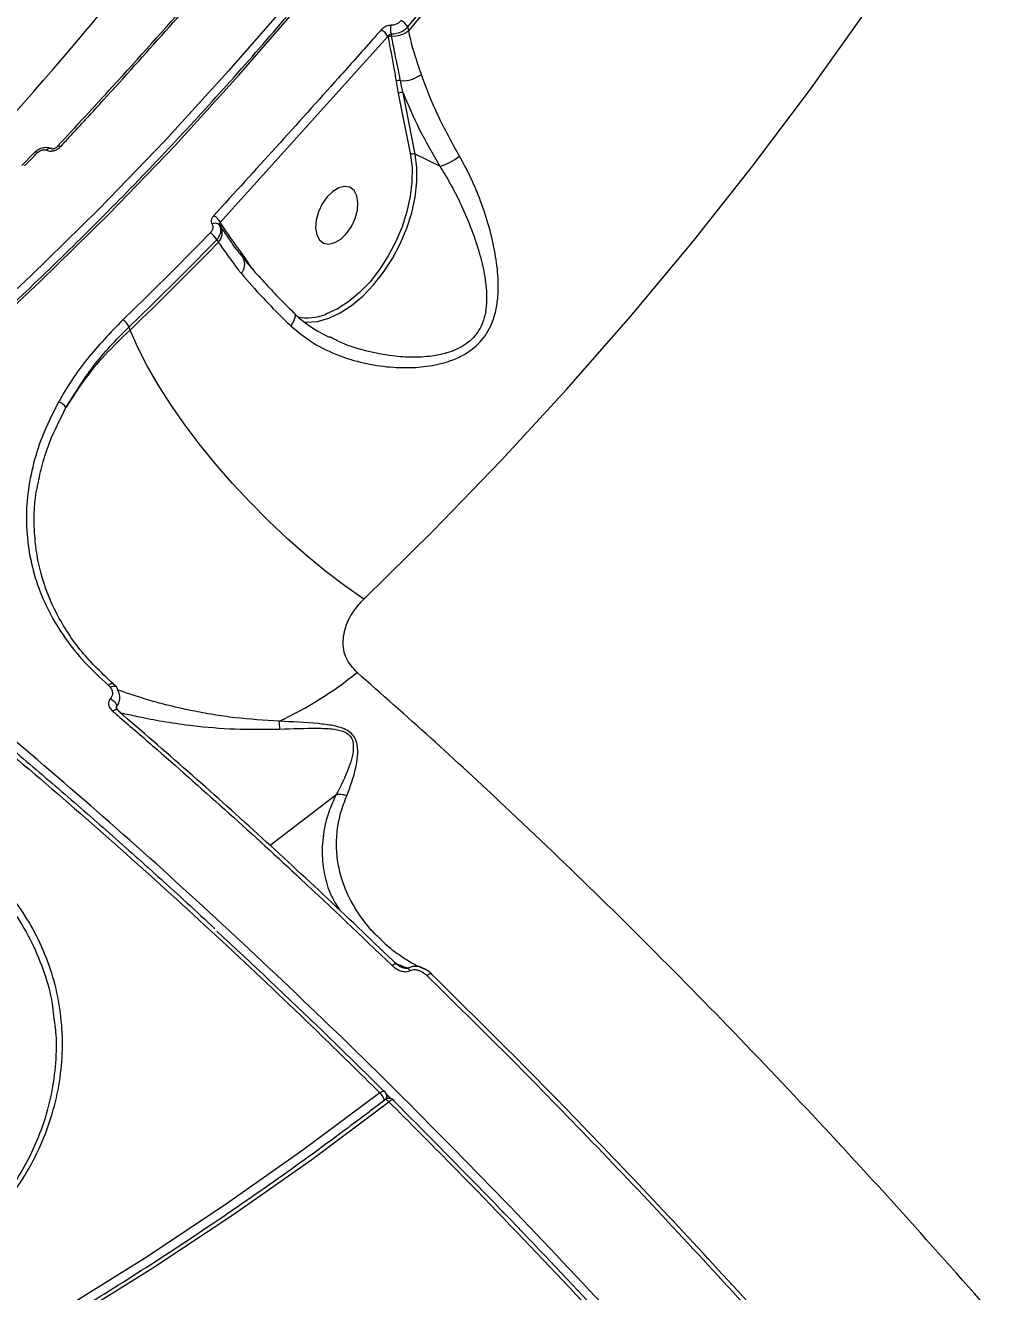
# Model space of a CAD drawing. Header units: millimetres. Extents: x -4335 to 4318, y -3792 to 3101.
# Drawn here: x 1968.5 to 2109.9, y 149.4 to 334.2 of the extents above; entities that cross this region are included whole.
import ezdxf

# ---------------------------------------------------------------- set-up
doc = ezdxf.new("R2010")
doc.units = ezdxf.units.MM
doc.layers.add('DIKOM_ОБЪЕКТ', color=7, linetype='Continuous')
doc.layers.add('DIKOM_РАЗМЕР_ОБЪЕКТА', color=7, linetype='Continuous')
doc.styles.add('style1', font='arial.ttf', dxfattribs={"width": 0.8})
doc.dimstyles.new('1-50', dxfattribs={"dimtxt": 300, "dimasz": 200, "dimexe": 100, "dimexo": 0, "dimgap": 100, "dimtad": 1, "dimtxsty": 'style1', "dimcen": 200, "dimclrd": 7, "dimclre": 7, "dimclrt": 7, "dimadec": 1, "dimazin": 2, "dimtfac": 1, "dimtmove": 0, "dimatfit": 2, "dimfxl": 0, "dimlwd": 25, "dimlwe": 18, "dimarcsym": 0})

# ---------------------------------------------------------------- blocks, each defined once
blk = doc.blocks.new('*D2')
at = {"layer": 'Defpoints', "color": 0, "transparency": 16777216}
for p in [(2711.72, 601.17), (-2007.01, 181.47), (-2007.01, -2298.93)]:
    blk.add_point(p, dxfattribs=at)
at = {"layer": 'DIKOM_РАЗМЕР_ОБЪЕКТА', "color": 7, "lineweight": 18, "transparency": 16777216}
for p, q in [((2711.72, 601.17), (2711.72, -2398.93)), ((-2007.01, 181.47), (-2007.01, -2398.93))]:
    blk.add_line(p, q, dxfattribs=at)
at = {"layer": 'DIKOM_РАЗМЕР_ОБЪЕКТА', "color": 7, "lineweight": 25, "transparency": 16777216}
blk.add_line((2511.72, -2298.93), (-1807.01, -2298.93), dxfattribs=at)
at = {"layer": 'DIKOM_РАЗМЕР_ОБЪЕКТА', "color": 7, "transparency": 16777216}
for points in [[(-1807.01, -2265.6), (-1807.01, -2332.27), (-2007.01, -2298.93)], [(2511.72, -2265.6), (2511.72, -2332.27), (2711.72, -2298.93)]]:
    blk.add_solid(points, dxfattribs=at)
at = {"layer": 'DIKOM_РАЗМЕР_ОБЪЕКТА', "color": 7, "transparency": 16777216, "insert": (-22.56, -2045.76), "char_height": 300, "attachment_point": 5, "style": 'style1'}
blk.add_mtext('4750', dxfattribs=at)

msp = doc.modelspace()

# ---------------------------------------------------------------- linework, layer by layer
at = {"layer": 'DIKOM_ОБЪЕКТ', "color": 7, "linetype": 'Continuous', "lineweight": 15}
for p, q in [((2021.979, 332.681), (2021.919, 332.985)), ((2024.494, 333.482), (2024.388, 333.996)), ((1997, 305.47), (2021.468, 332.629)), ((2021.468, 332.629), (2021.487, 332.532)), ((2022.661, 326.051), (2022.973, 324.297)), ((2022.973, 324.297), (2024.744, 315.312)), ((2025.443, 315.411), (2023.671, 324.395)), ((1973.261, 316.564), (1973.252, 316.555)), ((1968.006, 313.782), (1969.919, 315.726)), ((1971.636, 315.999), (1971.656, 315.99)), ((2024.744, 315.312), (2024.822, 314.878)), ((2029.024, 313.666), (2025.443, 315.411)), ((1997.131, 305.273), (1997, 305.47)), ((1996.474, 302.934), (1996.713, 302.573)), ((2000.974, 299.746), (2000.121, 300.962)), ((2001.657, 298.714), (2000.974, 299.746)), ((1983.827, 289.763), (1983.675, 290.213)), ((1980.636, 237.946), (1980.93, 237.636)), ((1981.42, 238.107), (1981.444, 238.084)), ((2013.862, 221.885), (2004.272, 214.521)), ((2020.485, 200.78), (2020.421, 200.838)), ((2022.414, 197.489), (2022.873, 197.174)), ((2021.044, 178.435), (2021.931, 177.549)), ((2021.294, 177.93), (2021.293, 177.566))]:
    msp.add_line(p, q, dxfattribs=at)
at = {"layer": 'DIKOM_ОБЪЕКТ', "color": 7, "linetype": 'Continuous', "lineweight": 15, "flags": 128}
for points in [[(2096.005, 492.165), (2091.227, 479.333), (2086.095, 466.636), (2080.61, 454.08), (2074.778, 441.676), (2068.602, 429.429), (2062.085, 417.35), (2055.232, 405.445), (2048.048, 393.722), (2040.538, 382.19), (2032.705, 370.855), (2024.556, 359.725), (2016.096, 348.808), (2007.33, 338.11), (1998.264, 327.638), (1988.903, 317.4), (1979.255, 307.402), (1969.326, 297.65), (1959.121, 288.152), (1948.647, 278.913), (1937.913, 269.939), (1926.923, 261.236)], [(1928.168, 260.334), (1939.191, 269.063), (1949.958, 278.064), (1960.463, 287.331), (1970.699, 296.859), (1980.658, 306.639), (1990.336, 316.668), (1999.724, 326.937), (2008.818, 337.44), (2017.61, 348.17), (2026.096, 359.121), (2034.27, 370.284), (2042.126, 381.653), (2049.659, 393.22), (2056.865, 404.978), (2063.738, 416.919), (2070.274, 429.035), (2076.469, 441.318), (2082.319, 453.761), (2087.82, 466.354), (2092.968, 479.09), (2097.76, 491.96)], [(2017.953, 250.467), (2028.083, 260.442), (2037.951, 270.648), (2047.549, 281.079), (2056.873, 291.729), (2065.918, 302.592), (2074.679, 313.663), (2083.151, 324.936), (2091.329, 336.403), (2099.209, 348.06), (2106.786, 359.899), (2114.057, 371.914), (2121.017, 384.098), (2127.662, 396.445), (2133.99, 408.948)], [(2024.388, 333.996), (2029.388, 340.117), (2034.292, 346.309), (2039.098, 352.569), (2043.805, 358.897), (2048.413, 365.291), (2052.92, 371.75), (2057.325, 378.273), (2061.628, 384.857)], [(2061.921, 384.6), (2057.598, 377.981), (2053.171, 371.425), (2048.642, 364.933), (2044.012, 358.506), (2039.281, 352.147), (2034.45, 345.855), (2029.521, 339.633), (2024.494, 333.482)], [(1973.687, 316.528), (1973.556, 316.579), (1973.441, 316.604), (1973.346, 316.603), (1973.274, 316.575), (1973.261, 316.564)], [(1968.417, 313.735), (1968.657, 313.978), (1968.897, 314.221), (1969.136, 314.464), (1969.376, 314.707), (1969.615, 314.95), (1969.854, 315.194), (1970.093, 315.438), (1970.332, 315.682)], [(1970.332, 315.682), (1970.22, 315.731), (1970.119, 315.76), (1970.034, 315.769), (1969.965, 315.756), (1969.919, 315.726)], [(2009.203, 290.936), (2009.597, 290.91), (2011.171, 291.027), (2012.815, 291.479), (2014.492, 292.257), (2016.167, 293.343), (2017.802, 294.713), (2019.361, 296.338), (2020.811, 298.183), (2022.119, 300.206), (2023.258, 302.363), (2024.201, 304.608), (2024.929, 306.89), (2025.425, 309.161), (2025.679, 311.369), (2025.685, 313.468), (2025.443, 315.411)], [(2024.822, 314.878), (2024.979, 313.429), (2024.973, 311.394), (2024.727, 309.252), (2024.246, 307.05), (2023.54, 304.837), (2022.625, 302.66), (2021.521, 300.568), (2020.253, 298.607), (2018.847, 296.818), (2017.335, 295.242), (2015.749, 293.913), (2014.126, 292.86), (2012.499, 292.106), (2012.345, 292.051)], [(2012.575, 309.185), (2011.856, 308.16), (2011.311, 307.001), (2010.983, 305.803), (2010.899, 304.663), (2011.065, 303.674), (2011.469, 302.915), (2012.077, 302.448), (2012.84, 302.311), (2013.697, 302.514), (2014.577, 303.043), (2015.411, 303.852), (2016.129, 304.878), (2016.675, 306.037), (2017.003, 307.234), (2017.087, 308.374), (2016.92, 309.364), (2016.517, 310.123), (2015.909, 310.59), (2015.145, 310.727), (2014.289, 310.523), (2013.408, 309.995), (2012.575, 309.185)], [(1995.523, 303.931), (1993.952, 302.323), (1992.374, 300.72), (1990.788, 299.124), (1989.195, 297.535), (1987.595, 295.951), (1985.988, 294.374), (1984.374, 292.804), (1982.753, 291.239)], [(1983.675, 290.213), (1985.3, 291.781), (1986.918, 293.355), (1988.528, 294.936), (1990.132, 296.523), (1991.728, 298.116), (1993.317, 299.716), (1994.899, 301.321), (1996.474, 302.934)], [(1996.713, 302.573), (1995.128, 300.949), (1993.535, 299.332), (1991.935, 297.721), (1990.328, 296.116), (1988.713, 294.518), (1987.092, 292.927), (1985.463, 291.342), (1983.827, 289.763)], [(2007.808, 292.206), (2007.849, 292.154), (2007.917, 291.964), (2007.917, 291.718), (2007.849, 291.426), (2007.715, 291.097), (2007.521, 290.744), (2007.273, 290.379)], [(2017.953, 250.467), (2015.188, 252.4), (2012.389, 254.531), (2009.579, 256.839), (2006.785, 259.305), (2004.033, 261.905), (2001.346, 264.615), (1998.751, 267.412), (1996.27, 270.269), (1993.926, 273.16), (1991.74, 276.06), (1989.733, 278.941), (1987.923, 281.777), (1986.325, 284.543), (1984.956, 287.213), (1983.827, 289.763)], [(1980.636, 237.946), (1980.777, 238.043), (1980.918, 238.116), (1981.054, 238.162), (1981.181, 238.18), (1981.293, 238.17), (1981.387, 238.131), (1981.42, 238.107)], [(1980.93, 237.636), (1981.11, 237.719), (1981.288, 237.773), (1981.457, 237.796), (1981.608, 237.786), (1981.736, 237.743), (1981.835, 237.671), (1981.86, 237.642)], [(1981.86, 237.642), (1981.901, 237.571), (1981.931, 237.448)], [(1980.961, 235.985), (1981.182, 235.836), (1981.396, 235.65), (1981.585, 235.443), (1981.734, 235.232), (1981.831, 235.033), (1981.869, 234.863), (1981.844, 234.735), (1981.758, 234.66)], [(1981.263, 234.143), (1981.412, 234.246), (1981.561, 234.321), (1981.703, 234.366), (1981.833, 234.38), (1981.945, 234.361), (1982.036, 234.311), (1982.042, 234.306)], [(1982.042, 234.306), (1982.102, 234.231), (1982.141, 234.125)], [(2022.065, 197.014), (2022.212, 197.117), (2022.355, 197.197), (2022.487, 197.25), (2022.605, 197.274), (2022.702, 197.269), (2022.776, 197.233), (2022.79, 197.221)], [(2027.127, 195.56), (2027.266, 195.659), (2027.402, 195.737), (2027.528, 195.791), (2027.642, 195.82), (2027.738, 195.822), (2027.814, 195.798), (2027.844, 195.776)], [(2027.844, 195.776), (2027.866, 195.749), (2027.894, 195.675)], [(2020.294, 178.421), (2009.042, 170.051), (1997.58, 161.994), (1985.917, 154.256), (1974.06, 146.843), (1962.017, 139.759), (1949.795, 133.008), (1937.403, 126.596), (1924.85, 120.526), (1912.142, 114.803), (1899.289, 109.429), (1886.298, 104.41), (1873.179, 99.747), (1859.94, 95.444), (1846.59, 91.504), (1833.137, 87.929), (1819.59, 84.722), (1805.958, 81.885), (1792.25, 79.42), (1778.475, 77.328), (1764.643, 75.611), (1750.761, 74.269)], [(2020.294, 178.421), (2020.44, 178.524), (2020.581, 178.604), (2020.711, 178.659), (2020.825, 178.685), (2020.918, 178.683), (2020.987, 178.651), (2020.998, 178.642)], [(1751.272, 72.64), (1765.196, 73.985), (1779.07, 75.708), (1792.887, 77.806), (1806.636, 80.279), (1820.309, 83.125), (1833.896, 86.341), (1847.39, 89.927), (1860.781, 93.878), (1874.06, 98.194), (1887.219, 102.871), (1900.248, 107.906), (1913.14, 113.296), (1925.886, 119.036), (1938.478, 125.124), (1950.907, 131.556), (1963.165, 138.327), (1975.245, 145.433), (1987.137, 152.868), (1998.836, 160.629), (2010.332, 168.71), (2021.618, 177.106)], [(2021.008, 177.414), (2021.007, 177.414), (2021.001, 177.409)], [(2021.618, 177.106), (2021.489, 177.225), (2021.365, 177.321), (2021.251, 177.39), (2021.151, 177.429), (2021.068, 177.437), (2021.008, 177.414)], [(2022.32, 177.329), (2022.31, 177.338), (2022.241, 177.369), (2022.148, 177.371), (2022.035, 177.344), (2021.905, 177.29), (2021.765, 177.209), (2021.618, 177.106)], [(2022.366, 177.197), (2022.352, 177.28), (2022.32, 177.329)]]:
    msp.add_lwpolyline(points, dxfattribs=at)
at = {"layer": 'DIKOM_ОБЪЕКТ', "color": 7, "linetype": 'Continuous', "lineweight": 15}
for centre, radius, start, end in [((1609.116, 641.029), 479.804, 315.25931, 332.31895), ((2022.378, 332.819), 2.329, 30.33831, 64.64981), ((2019.342, 331.411), 2.45, 29.79416, 62.48009), ((2024.462, 333.629), 2.623, 166.61802, 194.2012), ((2022.203, 336.324), 3.65, 266.48375, 308.8697), ((2021.931, 331.95), 0.732, 86.19805, 127.32824), ((2023.093, 325.451), 0.74, 74.02463, 125.74291), ((2023.621, 330.556), 4.406, 265.77408, 308.12019), ((2023.406, 323.744), 0.703, 67.86299, 128.13089), ((1972.163, 315.653), 0.63, 71.57221, 146.67438), ((1972.181, 315.647), 0.628, 70.78963, 146.79961), ((2025.178, 314.76), 0.703, 67.86026, 128.13362), ((2027.048, 321.145), 7.736, 284.80033, 308.89818), ((1996.28, 304.5), 0.859, 45.26041, 124.87473), ((1994.95, 304.399), 2.314, 27.59107, 62.29299), ((1997.426, 305.007), 0.397, 137.98196, 206.20745), ((1994.318, 301.831), 2.422, 27.0842, 60.1463), ((1995.266, 303.959), 2.004, 316.24739, 25.82609), ((1998.675, 299.367), 1.888, 315.39026, 27.32584), ((2000.499, 300.669), 0.478, 142.21919, 180.15271), ((2009.675, 299.022), 7.465, 259.42986, 290.95812), ((1981.453, 289.143), 2.467, 25.70848, 58.18153), ((1973.071, 277.683), 1.587, 28.19389, 79.02317), ((1982.301, 282.488), 55, 295.05172, 309.05531), ((1997.525, 231.397), 8.164, 0.71513, 8.9097), ((2023.583, 195.476), 1.364, 35.20347, 55.33646), ((2018.884, 176.847), 2.113, 11.67875, 48.15105), ((2020.294, 177.932), 1, 359.89393, 45.25506), ((2021.615, 176.62), 1, 45.15326, 127.41479), ((2020.506, 177.935), 0.788, 328.06499, 359.66502)]:
    msp.add_arc(centre, radius, start, end, dxfattribs=at)
for points, knots in [([(2605.678, 298.362), (2602.999, 301.807), (2597.632, 308.706), (2588.243, 319.203), (2577.92, 329.775), (2566.613, 340.384), (2554.401, 350.977), (2541.305, 361.523), (2527.334, 372.002), (2512.526, 382.399), (2496.936, 392.683), (2480.637, 402.806), (2463.705, 412.721), (2446.183, 422.398), (2428.089, 431.816), (2409.464, 440.965), (2390.374, 449.816), (2370.909, 458.332), (2351.159, 466.47), (2331.174, 474.209), (2310.981, 481.526), (2290.619, 488.418), (2270.162, 494.864), (2249.705, 500.836), (2229.345, 506.307), (2209.128, 511.26), (2189.093, 515.675), (2169.27, 519.556), (2149.733, 522.894), (2130.574, 525.673), (2111.878, 527.886), (2095.068, 529.386), (2080.02, 530.348), (2071.17, 530.639), (2066.745, 530.784)], [0, 0, 0, 0, 0.0315566, 0.0632128, 0.0949195, 0.1266266, 0.1582827, 0.1898395, 0.221397, 0.2530543, 0.2847618, 0.3164697, 0.3481271, 0.379685, 0.4112651, 0.4429442, 0.474674, 0.5064041, 0.5380835, 0.5696638, 0.6012951, 0.6330254, 0.6648064, 0.6965875, 0.7283184, 0.7599499, 0.7916592, 0.8234676, 0.8553267, 0.8871861, 0.9189952, 0.9507049, 0.9753525, 1, 1, 1, 1]), ([(2642.743, 214.586), (2641.711, 216.686), (2638.908, 222.389), (2633.319, 231.893), (2625.679, 243.122), (2616.844, 254.523), (2606.878, 266.039), (2595.82, 277.617), (2583.696, 289.221), (2570.505, 300.833), (2556.29, 312.433), (2541.104, 323.985), (2525.02, 335.435), (2508.11, 346.731), (2490.421, 357.834), (2471.966, 368.723), (2452.792, 379.384), (2432.963, 389.785), (2412.575, 399.879), (2391.72, 409.618), (2370.72, 418.854), (2349.624, 427.579), (2328.481, 435.807), (2307.091, 443.627), (2285.546, 451.006), (2263.939, 457.91), (2242.057, 464.398), (2219.933, 470.427), (2197.607, 475.973), (2175.423, 480.949), (2153.484, 485.333), (2131.892, 489.102), (2110.718, 492.241), (2090.007, 494.73), (2069.784, 496.579), (2050.107, 497.787), (2031.063, 498.353), (2012.76, 498.259), (1996.329, 497.597), (1986.325, 496.729), (1981.86, 496.342)], [0, 0, 0, 0, 0.0156522, 0.0424895, 0.0694115, 0.0963765, 0.1233415, 0.1502634, 0.1771007, 0.203938, 0.23086, 0.257825, 0.2847902, 0.3117121, 0.3385494, 0.3653867, 0.3923086, 0.4192738, 0.4462387, 0.4731606, 0.499998, 0.5258462, 0.55177, 0.5777322, 0.6036945, 0.6296182, 0.6554665, 0.6823039, 0.7092259, 0.736191, 0.763156, 0.7900781, 0.8169154, 0.843753, 0.8706749, 0.8976399, 0.9246051, 0.951527, 0.9783645, 1, 1, 1, 1]), ([(1927.782, 260.446), (1929.555, 261.823), (1934.7, 265.819), (1943.059, 272.61), (1952.782, 280.887), (1962.283, 289.387), (1971.561, 298.1), (1980.608, 307.024), (1989.422, 316.152), (1997.995, 325.481), (2006.325, 335.005), (2014.406, 344.718), (2022.234, 354.616), (2029.805, 364.694), (2037.115, 374.944), (2044.159, 385.364), (2050.934, 395.945), (2057.436, 406.683), (2063.661, 417.572), (2069.607, 428.606), (2075.27, 439.779), (2080.647, 451.084), (2085.735, 462.516), (2090.528, 474.07), (2094.312, 483.85), (2096.458, 489.792), (2097.188, 491.814)], [0, 0, 0, 0, 0.022819, 0.066216, 0.109614, 0.1530121, 0.1964102, 0.239809, 0.2832077, 0.3266068, 0.3700059, 0.4134054, 0.4568052, 0.5002051, 0.5436053, 0.5870053, 0.6304058, 0.6738065, 0.7172072, 0.760608, 0.8040088, 0.84741, 0.8908114, 0.9342127, 0.9776143, 1, 1, 1, 1]), ([(2097.76, 491.96), (2101.789, 491.465), (2112.643, 490.133), (2130.7, 487.452), (2151.959, 483.774), (2173.745, 479.452), (2195.993, 474.484), (2218.637, 468.87), (2241.179, 462.733), (2263.543, 456.108), (2285.661, 449.037), (2307.892, 441.405), (2330.163, 433.215), (2352.396, 424.483), (2374.1, 415.399), (2395.215, 406.005), (2415.691, 396.345), (2435.864, 386.262), (2455.647, 375.774), (2474.961, 364.907), (2493.381, 353.9), (2510.865, 342.797), (2527.392, 331.637), (2543.231, 320.239), (2558.296, 308.635), (2572.514, 296.858), (2585.573, 285.17), (2597.455, 273.608), (2608.169, 262.207), (2617.888, 250.78), (2626.537, 239.368), (2634.056, 228.01), (2640.018, 217.426), (2644.608, 207.613), (2648.034, 198.547), (2650.519, 189.671), (2652.05, 181.706), (2652.321, 176.819), (2652.436, 174.729)], [0, 0, 0, 0, 0.0167774, 0.0451999, 0.0736439, 0.1020662, 0.1313142, 0.1605858, 0.1898337, 0.2182561, 0.2467001, 0.2751225, 0.3043703, 0.333642, 0.3628899, 0.3913121, 0.4197563, 0.4481785, 0.4774264, 0.5066982, 0.5359458, 0.5643683, 0.5928125, 0.6212346, 0.6504826, 0.6797542, 0.709002, 0.7374242, 0.7658684, 0.7942906, 0.8235384, 0.8528101, 0.8820579, 0.9067953, 0.9315616, 0.9563279, 0.9813288, 1, 1, 1, 1]), ([(2098.259, 492.455), (2099.672, 492.292), (2104.476, 491.738), (2112.792, 490.633), (2123.175, 489.148), (2133.631, 487.509), (2144.13, 485.732), (2154.675, 483.812), (2165.269, 481.752), (2175.916, 479.55), (2186.62, 477.206), (2197.383, 474.719), (2208.208, 472.088), (2219.099, 469.314), (2230.059, 466.393), (2241.078, 463.329), (2252.12, 460.133), (2263.139, 456.816), (2274.105, 453.387), (2285.014, 449.849), (2295.869, 446.2), (2306.676, 442.439), (2317.437, 438.566), (2328.157, 434.579), (2338.836, 430.476), (2349.479, 426.258), (2360.089, 421.922), (2370.664, 417.469), (2381.176, 412.911), (2391.58, 408.265), (2401.841, 403.549), (2411.947, 398.767), (2421.902, 393.919), (2431.712, 389.001), (2441.381, 384.012), (2450.91, 378.952), (2460.302, 373.818), (2469.561, 368.61), (2478.688, 363.325), (2487.685, 357.962), (2496.534, 352.532), (2505.203, 347.055), (2513.653, 341.553), (2521.872, 336.036), (2529.86, 330.503), (2537.624, 324.951), (2545.165, 319.379), (2552.485, 313.784), (2559.588, 308.167), (2566.475, 302.524), (2573.146, 296.854), (2579.606, 291.155), (2585.844, 285.434), (2591.841, 279.711), (2597.569, 274.008), (2603.016, 268.339), (2608.179, 262.706), (2613.062, 257.107), (2617.668, 251.54), (2621.997, 246.002), (2626.051, 240.492), (2629.831, 235.009), (2633.337, 229.552), (2636.57, 224.117), (2639.528, 218.709), (2642.204, 213.342), (2644.583, 208.037), (2646.657, 202.812), (2648.425, 197.672), (2649.888, 192.616), (2651.051, 187.64), (2651.899, 182.748), (2652.417, 178.539), (2652.527, 175.996), (2652.569, 175.026)], [0, 0, 0, 0, 0.0059275, 0.0201443, 0.0343646, 0.0485132, 0.0625965, 0.0766305, 0.0906312, 0.1046148, 0.1185969, 0.1325907, 0.1466101, 0.1606706, 0.1747885, 0.1889797, 0.2032019, 0.2173711, 0.2314701, 0.2455152, 0.2595225, 0.2735077, 0.2874871, 0.3014752, 0.3154839, 0.3295295, 0.3436277, 0.3577947, 0.3720187, 0.3862177, 0.4003368, 0.4143973, 0.4284155, 0.4424071, 0.456388, 0.4703747, 0.4843776, 0.4984127, 0.5124958, 0.5266428, 0.5408619, 0.5550791, 0.5692234, 0.5833046, 0.5973387, 0.611342, 0.6253304, 0.6393198, 0.6533225, 0.667353, 0.6814268, 0.6955606, 0.7097696, 0.723997, 0.738174, 0.7522836, 0.7663417, 0.7803644, 0.7943677, 0.8083671, 0.8223767, 0.8364088, 0.850479, 0.864603, 0.8787961, 0.8930343, 0.9072424, 0.9213724, 0.9354405, 0.9494616, 0.9634497, 0.9774196, 0.9913856, 1, 1, 1, 1]), ([(2098.259, 492.297), (2102.433, 491.814), (2113.458, 490.539), (2131.887, 487.744), (2153.41, 484.005), (2175.302, 479.626), (2197.432, 474.664), (2219.705, 469.13), (2241.776, 463.116), (2263.606, 456.643), (2285.161, 449.755), (2306.655, 442.394), (2327.994, 434.593), (2349.087, 426.385), (2370.133, 417.68), (2391.083, 408.466), (2411.888, 398.75), (2432.228, 388.68), (2452.009, 378.304), (2471.138, 367.668), (2489.548, 356.805), (2507.195, 345.728), (2524.065, 334.46), (2540.111, 323.037), (2555.261, 311.512), (2569.442, 299.94), (2581.769, 289.087), (2592.42, 278.982), (2601.606, 269.629), (2610.074, 260.318), (2617.894, 250.966), (2625.019, 241.59), (2631.39, 232.215), (2636.99, 222.957), (2640.003, 216.916), (2641.508, 213.898)], [0, 0, 0, 0, 0.0196202, 0.0518272, 0.0841357, 0.116496, 0.1488562, 0.1811647, 0.2133717, 0.2443916, 0.2755022, 0.3066589, 0.3378156, 0.3689262, 0.3999461, 0.4321531, 0.4644616, 0.4968217, 0.5291819, 0.5614903, 0.5936972, 0.6259042, 0.6582125, 0.6905726, 0.7229329, 0.7552413, 0.7874483, 0.8135454, 0.8396692, 0.865793, 0.8918899, 0.9189025, 0.945945, 0.9729874, 1, 1, 1, 1]), ([(1973.241, 316.58), (1975.92, 319.479), (1982.438, 326.532), (1990.512, 335.502), (1995.878, 341.629), (1997.474, 343.451)], [0, 0, 0, 0, 0.328944, 0.8004748, 1, 1, 1, 1]), ([(1973.687, 316.528), (1974.108, 316.983), (1976.212, 319.262), (1984.336, 328.111), (1991.957, 336.686), (1997.915, 343.39)], [0, 0, 0, 0, 0.0517138, 0.258556, 1, 1, 1, 1]), ([(2023.375, 334.924), (2023.258, 334.804), (2023.023, 334.564), (2022.545, 334.327), (2022.16, 334.241), (2021.954, 334.237), (2021.91, 334.236)], [0, 0, 0, 0, 0.3077111, 0.6158866, 0.9191204, 1, 1, 1, 1]), ([(2020.474, 333.584), (2020.059, 333.114), (2017.986, 330.767), (2009.878, 321.631), (2002.113, 313.12), (1996.025, 306.447)], [0, 0, 0, 0, 0.0512232, 0.2561275, 1, 1, 1, 1]), ([(2021.91, 334.236), (2021.883, 334.236), (2021.693, 334.234), (2021.325, 334.162), (2020.839, 333.936), (2020.596, 333.701), (2020.474, 333.584)], [0, 0, 0, 0, 0.0523813, 0.3650118, 0.6827127, 1, 1, 1, 1]), ([(2021.468, 332.629), (2021.504, 332.687), (2021.575, 332.801), (2021.725, 332.925), (2021.847, 332.975), (2021.91, 332.984), (2021.919, 332.985)], [0, 0, 0, 0, 0.3345197, 0.6549113, 0.9517177, 1, 1, 1, 1]), ([(2021.919, 332.985), (2021.992, 332.985), (2022.336, 332.984), (2022.98, 333.104), (2023.788, 333.453), (2024.188, 333.815), (2024.388, 333.996)], [0, 0, 0, 0, 0.0813713, 0.3858015, 0.6937032, 1, 1, 1, 1]), ([(2026.341, 327.09), (2026.009, 328.06), (2025.343, 330.008), (2024.771, 332.098), (2024.539, 333.255), (2024.494, 333.482)], [0, 0, 0, 0, 0.4438994, 0.8911004, 1, 1, 1, 1]), ([(2021.487, 332.532), (2021.779, 331.013), (2022.19, 328.869), (2022.555, 326.687), (2022.661, 326.051)], [0, 0, 0, 0, 0.7088205, 1, 1, 1, 1]), ([(2023.296, 326.162), (2023.245, 326.423), (2022.985, 327.727), (2022.534, 329.904), (2022.156, 331.799), (2021.979, 332.681)], [0, 0, 0, 0, 0.1178877, 0.5894718, 1, 1, 1, 1]), ([(2023.671, 324.395), (2023.613, 324.653), (2023.481, 325.238), (2023.363, 325.83), (2023.296, 326.162)], [0, 0, 0, 0, 0.4403008, 1, 1, 1, 1]), ([(2031.906, 315.125), (2030.818, 317.097), (2028.609, 321.099), (2027.027, 325.091), (2026.345, 327.078), (2026.341, 327.09)], [0, 0, 0, 0, 0.4913943, 0.9970707, 1, 1, 1, 1]), ([(2023.671, 324.395), (2024.412, 322.634), (2025.911, 319.074), (2027.979, 315.481), (2029.024, 313.666)], [0, 0, 0, 0, 0.4947675, 1, 1, 1, 1]), ([(1780.268, 313.89), (1780.346, 313.92), (1782.861, 314.864), (1788.513, 315.739), (1797.229, 316.454), (1806.812, 315.987), (1817.145, 314.454), (1828.243, 311.79), (1839.852, 308.066), (1851.923, 303.316), (1864.393, 297.602), (1877.469, 290.829), (1891.127, 282.975), (1905.334, 274.042), (1919.166, 264.641), (1932.52, 254.964), (1945.32, 245.182), (1958.34, 234.73), (1971.549, 223.626), (1984.803, 211.994), (1998.036, 199.894), (2009.842, 188.706), (2017.269, 181.397), (2020.294, 178.421)], [0, 0, 0, 0, 0.0017029, 0.0546437, 0.1076255, 0.1605665, 0.2150452, 0.2695679, 0.3240465, 0.3769878, 0.4299695, 0.4829102, 0.5373888, 0.5919122, 0.6463908, 0.6924661, 0.7385955, 0.7847246, 0.8312909, 0.8778572, 0.9232512, 0.9687478, 1, 1, 1, 1]), ([(1780.568, 314.026), (1781.007, 314.162), (1782.723, 314.696), (1785.892, 315.362), (1790.068, 316.019), (1794.413, 316.396), (1798.911, 316.516), (1803.567, 316.374), (1808.382, 315.973), (1813.355, 315.31), (1818.488, 314.388), (1823.781, 313.206), (1829.237, 311.762), (1834.859, 310.057), (1840.639, 308.091), (1846.557, 305.874), (1852.59, 303.412), (1858.721, 300.712), (1864.951, 297.775), (1871.281, 294.601), (1877.712, 291.19), (1884.248, 287.541), (1890.89, 283.653), (1897.639, 279.525), (1904.498, 275.156), (1911.47, 270.544), (1918.553, 265.689), (1925.725, 260.607), (1932.959, 255.316), (1940.229, 249.835), (1947.529, 244.169), (1954.862, 238.316), (1962.232, 232.274), (1969.641, 226.041), (1977.09, 219.618), (1984.582, 212.994), (1990.959, 207.248), (1994.844, 203.643), (1996.211, 202.375)], [0, 0, 0, 0, 0.0098928, 0.0387001, 0.0673967, 0.0960021, 0.1245452, 0.1530518, 0.181549, 0.2100618, 0.2386096, 0.2672206, 0.2959228, 0.3247468, 0.353722, 0.3827548, 0.4116505, 0.4404043, 0.4690482, 0.4976148, 0.5261358, 0.5546449, 0.5831705, 0.6117379, 0.6403798, 0.6691285, 0.6980166, 0.7270137, 0.7559361, 0.7846964, 0.8133384, 0.8418939, 0.8703958, 0.898877, 0.9273697, 0.955896, 0.9844883, 1, 1, 1, 1]), ([(1969.927, 315.72), (1970.094, 315.869), (1970.455, 316.191), (1971.192, 316.432), (1971.914, 316.45), (1972.305, 316.257), (1972.464, 316.179)], [0, 0, 0, 0, 0.2398515, 0.5154891, 0.8022915, 1, 1, 1, 1]), ([(1970.332, 315.682), (1970.333, 315.683), (1970.406, 315.756), (1970.577, 315.892), (1970.841, 316.012), (1971.117, 316.078), (1971.389, 316.087), (1971.557, 316.028), (1971.636, 315.999)], [0, 0, 0, 0, 0.0044124, 0.2198223, 0.4355713, 0.5682378, 0.7938555, 1, 1, 1, 1]), ([(1971.656, 315.99), (1971.735, 315.959), (1971.94, 315.88), (1972.352, 315.86), (1972.845, 315.964), (1973.324, 316.19), (1973.566, 316.415), (1973.687, 316.528)], [0, 0, 0, 0, 0.1342397, 0.3470073, 0.5632512, 0.7817524, 1, 1, 1, 1]), ([(1972.354, 316.255), (1972.361, 316.251), (1972.37, 316.247), (1972.379, 316.243), (1972.381, 316.242)], [0, 0, 0, 0, 0.781376, 1, 1, 1, 1]), ([(1972.386, 316.241), (1972.389, 316.239), (1972.395, 316.235), (1972.476, 316.22), (1972.605, 316.224), (1972.772, 316.258), (1972.955, 316.331), (1973.13, 316.437), (1973.211, 316.516), (1973.252, 316.556)], [0, 0, 0, 0, 0.1307627, 0.2619647, 0.3893698, 0.5348434, 0.6826105, 0.8385172, 1, 1, 1, 1]), ([(2007.273, 290.379), (2008.331, 289.5), (2010.448, 287.741), (2013.126, 286.505), (2015.762, 285.521), (2018.375, 284.777), (2022.041, 284.268), (2025.515, 284.236), (2028.321, 284.603), (2030.635, 285.255), (2032.826, 286.215), (2035.061, 287.901), (2036.547, 290.267), (2037.259, 292.573), (2037.617, 295.117), (2037.559, 298.228), (2036.984, 301.937), (2036.02, 305.727), (2034.773, 309.256), (2033.401, 312.422), (2032.404, 314.224), (2031.906, 315.125)], [0, 0, 0, 0, 0.0726899, 0.1455243, 0.1511326, 0.2173301, 0.2835404, 0.3377155, 0.3918168, 0.4254875, 0.4591097, 0.5134512, 0.5679362, 0.6044946, 0.6411208, 0.702963, 0.764911, 0.8309035, 0.8968713, 0.9484522, 1, 1, 1, 1]), ([(2029.024, 313.666), (2029.546, 312.823), (2030.598, 311.124), (2032.104, 308.175), (2033.541, 304.88), (2034.749, 301.386), (2035.596, 297.95), (2035.929, 295.104), (2035.808, 292.755), (2035.335, 290.682), (2034.093, 288.544), (2032.053, 287.113), (2030.034, 286.363), (2027.854, 285.896), (2025.186, 285.726), (2021.87, 285.943), (2018.354, 286.637), (2015.252, 287.562), (2013.545, 288.457), (2012.956, 288.766)], [0, 0, 0, 0, 0.0595137, 0.1200099, 0.1960084, 0.2733683, 0.3431193, 0.4142775, 0.4537644, 0.4942263, 0.5517162, 0.6091267, 0.6454319, 0.6826629, 0.7435027, 0.8055787, 0.8817507, 0.9592377, 1, 1, 1, 1]), ([(1995.789, 305.205), (1995.839, 305.09), (1995.938, 304.859), (1995.878, 304.457), (1995.714, 304.142), (1995.566, 303.979), (1995.523, 303.931)], [0, 0, 0, 0, 0.2927526, 0.5850771, 0.8788415, 1, 1, 1, 1]), ([(1996.025, 306.447), (1995.993, 306.41), (1995.858, 306.255), (1995.7, 305.952), (1995.641, 305.55), (1995.74, 305.32), (1995.789, 305.205)], [0, 0, 0, 0, 0.0963958, 0.3986125, 0.6991053, 1, 1, 1, 1]), ([(1996.474, 302.934), (1996.544, 303.017), (1996.783, 303.301), (1997.046, 303.843), (1997.135, 304.529), (1996.968, 304.916), (1996.885, 305.11)], [0, 0, 0, 0, 0.1209686, 0.4144487, 0.7069522, 1, 1, 1, 1]), ([(1996.885, 305.11), (1996.87, 305.147), (1996.84, 305.22), (1996.872, 305.337), (1996.936, 305.42), (1996.987, 305.46), (1997, 305.47)], [0, 0, 0, 0, 0.2929836, 0.5925012, 0.9005423, 1, 1, 1, 1]), ([(1996.885, 305.11), (1996.9, 305.087), (1996.962, 304.994), (1997.023, 304.901), (1997.07, 304.832)], [0, 0, 0, 0, 0.2499567, 1, 1, 1, 1]), ([(2000.121, 300.962), (1999.377, 302.004), (1998.365, 303.421), (1997.389, 304.885), (1997.131, 305.273)], [0, 0, 0, 0, 0.7353036, 1, 1, 1, 1]), ([(1997.07, 304.832), (1997.189, 304.652), (1997.684, 303.907), (1998.198, 303.162), (1998.589, 302.598)], [0, 0, 0, 0, 0.2417737, 1, 1, 1, 1]), ([(1998.12, 303.273), (1998.476, 302.74), (1999.154, 301.726), (1999.976, 300.72), (2000.366, 300.244)], [0, 0, 0, 0, 0.5262772, 1, 1, 1, 1]), ([(1996.713, 302.573), (1996.826, 302.406), (1997.783, 300.997), (1998.971, 299.427), (2000.019, 298.042)], [0, 0, 0, 0, 0.1178647, 1, 1, 1, 1]), ([(2000.372, 300.228), (2000.488, 300.083), (2001.159, 299.244), (2002.584, 297.625), (2004.655, 295.382), (2006.416, 293.567), (2007.522, 292.504), (2007.819, 292.219)], [0, 0, 0, 0, 0.058047, 0.3351875, 0.6150447, 0.8968118, 1, 1, 1, 1]), ([(2000.019, 298.042), (2001.054, 296.853), (2002.966, 294.657), (2005.539, 292.05), (2006.958, 290.683), (2007.273, 290.379)], [0, 0, 0, 0, 0.4786868, 0.8843734, 1, 1, 1, 1]), ([(2007.801, 292.212), (2007.813, 292.198), (2008.316, 291.641), (2009.553, 290.696), (2011.247, 289.523), (2012.451, 288.944), (2012.931, 288.713)], [0, 0, 0, 0, 0.0093075, 0.3707839, 0.7487702, 1, 1, 1, 1]), ([(1982.753, 291.239), (1980.948, 289.367), (1978.213, 286.53), (1975.256, 282.441), (1974, 280.308), (1973.373, 279.241)], [0, 0, 0, 0, 0.4927647, 0.746386, 1, 1, 1, 1]), ([(1974.469, 278.433), (1975.719, 280.46), (1977.612, 283.53), (1980.884, 287.412), (1982.745, 289.279), (1983.675, 290.213)], [0, 0, 0, 0, 0.4928129, 0.7464064, 1, 1, 1, 1]), ([(1983.827, 289.763), (1982.572, 288.562), (1980.104, 286.198), (1976.966, 282.389), (1975.305, 279.757), (1974.469, 278.433)], [0, 0, 0, 0, 0.3395392, 0.6677605, 1, 1, 1, 1]), ([(1973.373, 279.241), (1972.516, 277.547), (1970.938, 274.424), (1969.52, 269.763), (1968.75, 265.367), (1968.611, 261.004), (1969.112, 256.723), (1970.228, 252.563), (1971.944, 248.554), (1974.276, 244.754), (1977.128, 241.168), (1979.468, 239.019), (1980.636, 237.946)], [0, 0, 0, 0, 0.1166826, 0.2150852, 0.3137992, 0.4122019, 0.5100627, 0.6082285, 0.7060838, 0.8039528, 0.902132, 1, 1, 1, 1]), ([(1970.364, 267.184), (1970.568, 268.179), (1970.996, 270.267), (1972.25, 274.045), (1973.629, 276.772), (1974.469, 278.433)], [0, 0, 0, 0, 0.2628218, 0.5510076, 1, 1, 1, 1]), ([(1981.509, 237.975), (1979.844, 239.546), (1977.321, 241.928), (1974.731, 245.523), (1972.531, 249.268), (1970.991, 253.245), (1970.119, 257.361), (1969.743, 261.567), (1969.836, 264.872), (1970.342, 267.088), (1970.364, 267.184)], [0, 0, 0, 0, 0.195545, 0.2962415, 0.3969413, 0.5926258, 0.6933633, 0.7940991, 0.9910762, 1, 1, 1, 1]), ([(2295.347, -332.233), (2295.84, -330.516), (2297.179, -325.857), (2298.649, -317.454), (2299.526, -306.808), (2299.521, -295.251), (2298.653, -282.855), (2296.918, -269.671), (2294.317, -255.736), (2290.835, -241.057), (2286.497, -225.674), (2281.321, -209.64), (2275.336, -193.031), (2268.566, -175.924), (2261.027, -158.367), (2252.714, -140.381), (2243.658, -122.005), (2233.893, -103.299), (2223.466, -84.35), (2212.424, -65.248), (2200.939, -46.284), (2189.045, -27.496), (2176.794, -8.913), (2164.075, 9.647), (2150.944, 28.105), (2137.457, 46.379), (2123.474, 64.646), (2108.996, 82.863), (2094.04, 100.99), (2078.836, 118.746), (2063.454, 136.051), (2047.965, 152.823), (2032.419, 169.004), (2016.839, 184.554), (2001.252, 199.462), (1985.706, 213.686), (1970.273, 227.164), (1955.031, 239.815), (1940.976, 250.897), (1932.121, 257.422), (1928.168, 260.334)], [0, 0, 0, 0, 0.0156522, 0.0424894, 0.0694113, 0.0963764, 0.1233415, 0.1502633, 0.1771006, 0.203938, 0.23086, 0.257825, 0.2847901, 0.311712, 0.3385494, 0.3653868, 0.3923086, 0.4192737, 0.4462386, 0.4731606, 0.499998, 0.5258462, 0.55177, 0.5777322, 0.6036945, 0.6296183, 0.6554665, 0.6823039, 0.7092259, 0.736191, 0.7631561, 0.7900781, 0.8169154, 0.8437529, 0.8706749, 0.89764, 0.9246051, 0.9515272, 0.9783645, 1, 1, 1, 1]), ([(2016.955, 239.778), (2016.37, 240.436), (2015.18, 241.774), (2014.765, 244.417), (2015.408, 247.15), (2016.693, 249.187), (2017.699, 250.209), (2017.953, 250.467)], [0, 0, 0, 0, 0.2187117, 0.4447793, 0.6794087, 0.9192017, 1, 1, 1, 1]), ([(2314.878, -245.91), (2314.868, -242.41), (2314.848, -235.399), (2313.803, -223.881), (2312.03, -211.679), (2309.465, -198.775), (2306.139, -185.249), (2302.049, -171.131), (2297.19, -156.435), (2291.584, -141.197), (2285.256, -125.468), (2278.236, -109.323), (2270.558, -92.835), (2262.237, -76.05), (2253.274, -58.989), (2243.697, -41.686), (2233.543, -24.199), (2222.863, -6.61), (2211.704, 10.999), (2200.091, 28.585), (2188.035, 46.115), (2175.565, 63.564), (2162.73, 80.87), (2149.59, 97.952), (2136.207, 114.733), (2122.61, 131.17), (2108.817, 147.229), (2094.857, 162.891), (2080.784, 178.099), (2066.665, 192.783), (2052.566, 206.881), (2039.574, 219.328), (2027.698, 230.294), (2020.536, 236.617), (2016.955, 239.778)], [0, 0, 0, 0, 0.0315564, 0.0632126, 0.0949195, 0.1266263, 0.1582827, 0.1898394, 0.2213972, 0.2530542, 0.2847621, 0.3164698, 0.3481272, 0.3796851, 0.4112651, 0.4429442, 0.4746741, 0.5064041, 0.5380836, 0.5696638, 0.6012951, 0.6330254, 0.6648064, 0.6965876, 0.7283184, 0.7599501, 0.7916593, 0.8234677, 0.8553269, 0.8871862, 0.9189953, 0.950705, 0.9753526, 1, 1, 1, 1]), ([(1980.93, 237.636), (1981.039, 237.461), (1981.238, 237.142), (1981.28, 236.642), (1981.175, 236.252), (1981.023, 236.062), (1980.961, 235.985)], [0, 0, 0, 0, 0.3467185, 0.6312708, 0.8513383, 1, 1, 1, 1]), ([(1981.298, 238.206), (1981.413, 238.115), (1981.625, 237.948), (1981.768, 237.725), (1981.833, 237.623)], [0, 0, 0, 0, 0.5458741, 1, 1, 1, 1]), ([(1981.758, 234.66), (1981.864, 234.788), (1982.123, 235.098), (1982.345, 235.742), (1982.355, 236.591), (1982.08, 237.148), (1981.931, 237.448)], [0, 0, 0, 0, 0.1615994, 0.391369, 0.6724095, 1, 1, 1, 1]), ([(2005.59, 232.662), (2003.417, 232.797), (2000.122, 233.002), (1995.931, 233.612), (1992.495, 234.237), (1988.903, 235.068), (1985.668, 235.989), (1983.332, 236.756), (1982.383, 237.11), (1982.01, 237.25)], [0, 0, 0, 0, 0.2261002, 0.3427859, 0.4594402, 0.6193478, 0.7833916, 0.9147149, 1, 1, 1, 1]), ([(1980.961, 235.985), (1980.932, 235.952), (1980.818, 235.822), (1980.684, 235.534), (1980.658, 235.093), (1980.829, 234.588), (1981.113, 234.296), (1981.263, 234.143)], [0, 0, 0, 0, 0.0579788, 0.2245211, 0.430044, 0.700498, 1, 1, 1, 1]), ([(1981.875, 234.743), (1981.86, 234.733), (1981.824, 234.71), (1981.81, 234.691), (1981.805, 234.681), (1981.793, 234.643), (1981.896, 234.426), (1982.024, 234.326), (1982.044, 234.31)], [0, 0, 0, 0, 0.0488992, 0.1113696, 0.1957115, 0.5677405, 0.9307924, 1, 1, 1, 1]), ([(1981.263, 234.143), (1981.696, 233.773), (1983.861, 231.921), (1989.508, 227.036), (1998.237, 219.293), (2009.671, 208.849), (2017.629, 201.25), (2022.065, 197.014)], [0, 0, 0, 0, 0.0321569, 0.1607917, 0.4182841, 0.6757745, 1, 1, 1, 1]), ([(2022.843, 197.081), (2019.44, 200.339), (2012.634, 206.854), (2002.44, 216.254), (1992.262, 225.397), (1985.514, 231.215), (1982.141, 234.125)], [0, 0, 0, 0, 0.249314, 0.4986276, 0.749315, 1, 1, 1, 1]), ([(1982.347, 233.946), (1982.596, 233.885), (1983.469, 233.675), (1985.686, 233.185), (1988.969, 232.57), (1993.518, 231.919), (1999.106, 231.434), (2003.493, 231.477), (2005.688, 231.499)], [0, 0, 0, 0, 0.0539924, 0.1885442, 0.3550203, 0.5216708, 0.7606662, 1, 1, 1, 1]), ([(2015.461, 221.787), (2015.964, 223.112), (2016.643, 224.904), (2017.075, 227.51), (2017.095, 229.013), (2016.713, 230.238), (2016.018, 231.05), (2014.934, 231.668), (2013.304, 232.086), (2010.1, 232.46), (2007.482, 232.577), (2005.59, 232.662)], [0, 0, 0, 0, 0.2657865, 0.359377, 0.4543025, 0.5177492, 0.5632808, 0.6085728, 0.680315, 0.7688734, 1, 1, 1, 1]), ([(2005.688, 231.499), (2007.528, 231.576), (2010.054, 231.682), (2013.152, 231.591), (2014.7, 231.333), (2015.708, 230.823), (2016.293, 230.08), (2016.487, 228.924), (2016.287, 227.493), (2015.467, 224.974), (2014.555, 223.124), (2013.875, 221.893), (2013.874, 221.891)], [0, 0, 0, 0, 0.2369837, 0.3252733, 0.3938165, 0.4351343, 0.4764531, 0.5364552, 0.6308564, 0.7257802, 0.9996795, 1, 1, 1, 1]), ([(2013.862, 221.885), (2013.492, 221.049), (2012.752, 219.377), (2012.036, 216.56), (2011.739, 213.474), (2012.13, 210.262), (2012.959, 207.434), (2013.947, 205.842), (2014.398, 205.116)], [0, 0, 0, 0, 0.1232479, 0.2465651, 0.4425279, 0.6391791, 0.835532, 1, 1, 1, 1]), ([(2013.874, 221.891), (2013.873, 221.891), (2013.871, 221.89), (2013.866, 221.888), (2013.864, 221.886), (2013.862, 221.885)], [0, 0, 0, 0, 0.247083, 0.5738247, 1, 1, 1, 1]), ([(2015.461, 221.787), (2015.419, 221.801), (2015.155, 221.89), (2014.601, 222), (2014.131, 221.93), (2013.874, 221.891)], [0, 0, 0, 0, 0.0794702, 0.4972293, 1, 1, 1, 1]), ([(2020.421, 200.838), (2020.228, 201.006), (2019.234, 201.877), (2017.52, 203.978), (2015.82, 206.703), (2014.731, 209.483), (2014.153, 211.821), (2013.898, 214.32), (2014.04, 216.835), (2014.515, 219.32), (2015.145, 220.962), (2015.461, 221.787)], [0, 0, 0, 0, 0.0340172, 0.1759059, 0.3742712, 0.4837683, 0.5932543, 0.7048717, 0.8164453, 0.9078096, 1, 1, 1, 1]), ([(1952.229, 150.858), (1953.842, 151.848), (1957.069, 153.83), (1961.248, 157.348), (1964.866, 161.171), (1967.884, 165.253), (1970.344, 169.597), (1972.188, 174.153), (1973.416, 178.843), (1974.013, 183.602), (1973.949, 188.356), (1973.25, 193.037), (1971.94, 197.551), (1970.018, 201.821), (1967.592, 205.836), (1965.536, 208.248), (1964.51, 209.453)], [0, 0, 0, 0, 0.0751084, 0.1502147, 0.2212828, 0.2925773, 0.3636453, 0.43477, 0.506124, 0.5772492, 0.6483401, 0.7196578, 0.7907514, 0.8604275, 0.9303188, 1, 1, 1, 1]), ([(1963.795, 208.557), (1964.895, 207.254), (1967.097, 204.65), (1969.568, 200.385), (1971.352, 195.976), (1972.372, 192.409), (1972.589, 190.264), (1972.651, 189.659)], [0, 0, 0, 0, 0.2368261, 0.4736438, 0.6931824, 0.9134151, 1, 1, 1, 1]), ([(2021.045, 178.508), (2018.027, 181.481), (2009.835, 189.551), (2001.666, 197.192), (1996.506, 202.018)], [0, 0, 0, 0, 0.3683999, 1, 1, 1, 1]), ([(2020.477, 200.765), (2020.667, 200.57), (2021.43, 199.788), (2023.034, 198.59), (2024.902, 197.37), (2026.215, 196.755), (2026.672, 196.541)], [0, 0, 0, 0, 0.1177491, 0.4721576, 0.8164154, 1, 1, 1, 1]), ([(2022.065, 197.014), (2022.175, 196.915), (2022.524, 196.603), (2023.147, 196.256), (2023.829, 196.094), (2024.332, 196.104), (2024.575, 196.209), (2024.697, 196.262)], [0, 0, 0, 0, 0.1605965, 0.508173, 0.7318667, 0.8653727, 1, 1, 1, 1]), ([(2022.809, 197.236), (2022.862, 197.176), (2023.062, 196.951), (2023.363, 196.759), (2023.617, 196.693), (2023.622, 196.691)], [0, 0, 0, 0, 0.2609819, 0.9828473, 1, 1, 1, 1]), ([(2024.358, 196.598), (2024.252, 196.639), (2023.754, 196.831), (2023.261, 197.023), (2022.873, 197.174)], [0, 0, 0, 0, 0.2148656, 1, 1, 1, 1]), ([(2024.358, 196.598), (2024.333, 196.589), (2024.279, 196.57), (2024.153, 196.562), (2023.929, 196.59), (2023.738, 196.637), (2023.627, 196.688), (2023.622, 196.691)], [0, 0, 0, 0, 0.0893125, 0.1913733, 0.4487842, 0.9768942, 1, 1, 1, 1]), ([(2026.603, 196.581), (2026.529, 196.628), (2026.205, 196.83), (2025.606, 196.897), (2024.907, 196.857), (2024.545, 196.686), (2024.358, 196.598)], [0, 0, 0, 0, 0.1101104, 0.4816749, 0.7328781, 1, 1, 1, 1]), ([(2024.697, 196.262), (2024.814, 196.313), (2025.045, 196.415), (2025.516, 196.422), (2026.144, 196.267), (2026.708, 195.94), (2027.027, 195.651), (2027.127, 195.56)], [0, 0, 0, 0, 0.138881, 0.2767952, 0.4965923, 0.8418615, 1, 1, 1, 1]), ([(2026.613, 196.597), (2026.696, 196.566), (2027.076, 196.421), (2027.497, 196.131), (2027.762, 195.831), (2027.825, 195.759)], [0, 0, 0, 0, 0.1748137, 0.8033572, 1, 1, 1, 1]), ([(2027.127, 195.56), (2031.034, 191.719), (2038.848, 184.036), (2050.591, 172.02), (2062.338, 159.683), (2070.141, 151.17), (2074.042, 146.913)], [0, 0, 0, 0, 0.2490998, 0.4981996, 0.7490998, 1, 1, 1, 1]), ([(2074.704, 147.128), (2070.839, 151.346), (2063.11, 159.781), (2051.418, 172.066), (2039.673, 184.09), (2031.82, 191.813), (2027.894, 195.675)], [0, 0, 0, 0, 0.2491012, 0.4982003, 0.7491011, 1, 1, 1, 1]), ([(1972.651, 189.659), (1972.781, 188.735), (1973.128, 186.285), (1972.974, 182.224), (1972.277, 177.578), (1970.939, 173.008), (1968.989, 168.593), (1966.466, 164.385), (1962.925, 159.856), (1958.131, 155.203), (1953.808, 152.47), (1951.647, 151.104)], [0, 0, 0, 0, 0.0635697, 0.1685144, 0.2737953, 0.378744, 0.4836756, 0.5889421, 0.6938738, 0.8469367, 1, 1, 1, 1]), ([(1750.955, 73.061), (1753.179, 73.254), (1759.633, 73.815), (1770.29, 74.983), (1782.905, 76.666), (1795.47, 78.666), (1807.977, 80.974), (1820.421, 83.593), (1832.793, 86.518), (1845.088, 89.751), (1857.298, 93.287), (1869.417, 97.126), (1881.439, 101.266), (1893.357, 105.703), (1905.163, 110.437), (1916.853, 115.463), (1928.419, 120.78), (1939.856, 126.385), (1951.157, 132.274), (1962.315, 138.444), (1973.325, 144.892), (1984.182, 151.615), (1994.878, 158.607), (2005.406, 165.87), (2014.098, 172.17), (2019.254, 176.083), (2021.008, 177.414)], [0, 0, 0, 0, 0.0228184, 0.0662181, 0.1096179, 0.1530183, 0.1964189, 0.2398195, 0.28322, 0.3266208, 0.3700211, 0.413422, 0.4568226, 0.5002232, 0.5436238, 0.5870243, 0.6304247, 0.6738252, 0.7172253, 0.7606257, 0.8040259, 0.847426, 0.890826, 0.9342257, 0.9776253, 1, 1, 1, 1]), ([(2021.618, 177.106), (2024.643, 174.076), (2032.79, 165.913), (2046.045, 152.112), (2061.317, 135.614), (2076.611, 118.445), (2091.873, 100.648), (2107.049, 82.269), (2121.805, 63.711), (2136.1, 45.044), (2149.903, 26.335), (2163.441, 7.281), (2176.653, -12.067), (2189.484, -31.646), (2201.652, -51.026), (2213.131, -70.144), (2223.91, -88.947), (2234.165, -107.74), (2243.836, -126.457), (2252.876, -145.028), (2261.084, -163.046), (2268.453, -180.46), (2274.992, -197.238), (2280.808, -213.651), (2285.849, -229.627), (2290.077, -245.096), (2293.4, -259.72), (2295.828, -273.467), (2297.39, -286.327), (2298.112, -298.51), (2297.954, -309.944), (2296.893, -320.565), (2295.046, -329.75), (2292.524, -337.576), (2290.124, -343.228), (2288.282, -346.134), (2287.675, -347.092)], [0, 0, 0, 0, 0.0177775, 0.0478939, 0.0780336, 0.10815, 0.1391411, 0.1701576, 0.2011488, 0.2312651, 0.2614047, 0.2915211, 0.3225123, 0.3535287, 0.38452, 0.4146364, 0.4447758, 0.4748923, 0.5058834, 0.5368999, 0.567891, 0.5980074, 0.628147, 0.6582634, 0.6892545, 0.720271, 0.7512621, 0.7813784, 0.811518, 0.8416345, 0.8726254, 0.9036418, 0.934633, 0.9608449, 0.9870873, 1, 1, 1, 1]), ([(2151.371, 25.241), (2151.272, 25.382), (2146.595, 31.984), (2136.952, 44.9), (2123.445, 62.614), (2110.617, 78.795), (2098.614, 93.502), (2086.45, 107.961), (2074.012, 122.304), (2061.316, 136.494), (2048.381, 150.482), (2035.387, 164.113), (2026.705, 172.837), (2022.366, 177.197)], [0, 0, 0, 0, 0.0025549, 0.120114, 0.2375771, 0.3311869, 0.424893, 0.5185996, 0.6122089, 0.7091032, 0.8061047, 0.9031059, 1, 1, 1, 1])]:
    msp.add_open_spline(points, degree=3, knots=knots, dxfattribs=at)

# ---------------------------------------------------------------- dimensions: what is measured, and where the dimension line sits
at = {"layer": 'DIKOM_РАЗМЕР_ОБЪЕКТА'}
dim = msp.add_linear_dim(base=(-2007.007, -2298.934), p1=(2711.721, 601.173), p2=(-2007.007, 181.474), text='4750', dimstyle='1-50', dxfattribs=at)
dim.commit()
dim.dimension.update_dxf_attribs({"geometry": '*D2', "text_midpoint": (-22.564, -2298.934), "dimtype": 160})

doc.saveas('drawing.dxf')
